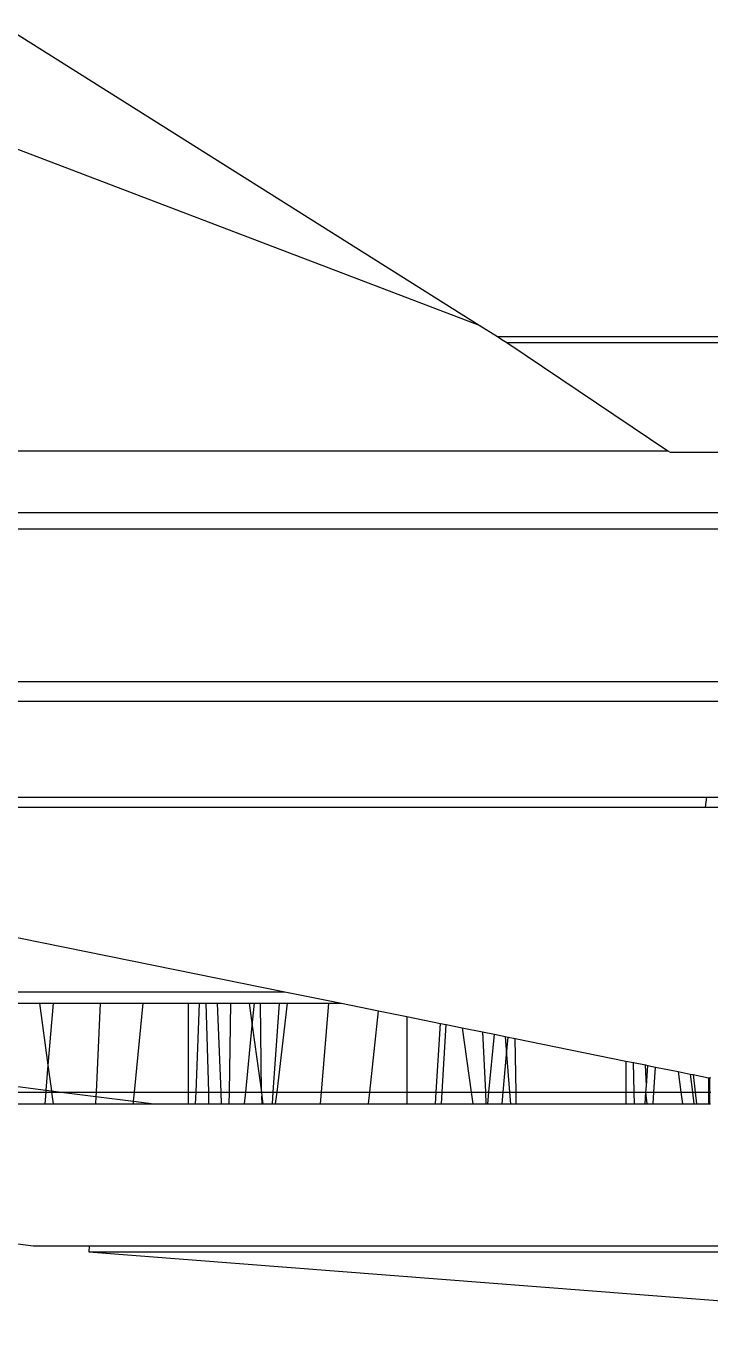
# Model space of a CAD drawing. Extents: x -24961 to 905641, y -154323 to 635957.
# Drawn here: x 395494.18 to 395514.19, y -131270.4 to -131232.47 of the extents above; entities that cross this region are included whole.
import ezdxf

# ---------------------------------------------------------------- set-up
doc = ezdxf.new("R2010")
doc.units = 0
doc.header["$LTSCALE"] = 1000
doc.header["$MEASUREMENT"] = 0

msp = doc.modelspace()

# ---------------------------------------------------------------- linework, layer by layer
for p, q in [((395493.531, -131232.467), (395507.437, -131241.222)), ((395493.088, -131235.754), (395507.437, -131241.222)), ((395507.437, -131241.222), (395507.968, -131241.55)), ((395507.968, -131241.55), (395583.706, -131241.55)), ((395507.968, -131241.55), (395508.103, -131241.641)), ((395508.103, -131241.641), (395508.24, -131241.727)), ((395508.24, -131241.727), (395583.977, -131241.727)), ((395508.24, -131241.727), (395512.953, -131244.889)), ((395493.339, -131244.889), (395512.953, -131244.889)), ((395512.953, -131244.889), (395513.022, -131244.936)), ((395513.022, -131244.936), (395514.826, -131244.936)), ((395493.113, -131246.7), (395515.418, -131246.7)), ((395493.054, -131247.177), (395515.343, -131247.177)), ((395492.496, -131251.636), (395514.636, -131251.636)), ((395492.424, -131252.218), (395514.544, -131252.218)), ((395475.191, -131255.318), (395501.748, -131260.71)), ((395491.939, -131255.024), (395514.099, -131255.024)), ((395493.034, -131255.318), (395514.052, -131255.318)), ((395514.052, -131255.318), (395514.099, -131255.024)), ((395514.052, -131255.318), (395514.929, -131255.318)), ((395514.099, -131255.024), (395514.956, -131255.024)), ((395450.216, -131260.71), (395501.748, -131260.71)), ((395501.748, -131260.71), (395503.406, -131261.047)), ((395492.515, -131261.047), (395494.572, -131261.047)), ((395494.572, -131261.047), (395494.822, -131262.862)), ((395494.572, -131261.047), (395494.971, -131261.047)), ((395494.971, -131261.047), (395494.822, -131262.862)), ((395494.971, -131261.047), (395496.352, -131261.047)), ((395496.352, -131261.047), (395496.233, -131263.644)), ((395496.352, -131261.047), (395497.61, -131261.047)), ((395497.354, -131263.644), (395497.61, -131261.047)), ((395497.61, -131261.047), (395498.92, -131261.047)), ((395498.92, -131261.047), (395498.92, -131263.644)), ((395498.92, -131261.047), (395499.259, -131261.047)), ((395499.153, -131263.644), (395499.259, -131261.047)), ((395499.259, -131261.047), (395499.443, -131261.047)), ((395499.443, -131261.047), (395499.514, -131263.644)), ((395499.443, -131261.047), (395499.77, -131261.047)), ((395499.77, -131261.047), (395499.877, -131263.644)), ((395499.77, -131261.047), (395500.176, -131261.047)), ((395500.13, -131263.644), (395500.176, -131261.047)), ((395500.176, -131261.047), (395500.707, -131261.047)), ((395500.707, -131261.047), (395500.797, -131261.7)), ((395500.707, -131261.047), (395500.861, -131261.047)), ((395500.797, -131261.7), (395500.861, -131261.047)), ((395500.861, -131261.047), (395501.038, -131261.047)), ((395501.064, -131263.644), (395501.038, -131261.047)), ((395501.038, -131261.047), (395501.599, -131261.047)), ((395501.411, -131263.644), (395501.599, -131261.047)), ((395501.815, -131261.047), (395501.513, -131263.644)), ((395501.599, -131261.047), (395501.815, -131261.047)), ((395501.815, -131261.047), (395503.025, -131261.047)), ((395503.025, -131261.047), (395502.811, -131263.644)), ((395503.025, -131261.047), (395503.406, -131261.047)), ((395503.406, -131261.047), (395504.495, -131261.268)), ((395504.236, -131263.644), (395504.495, -131261.268)), ((395504.495, -131261.268), (395505.324, -131261.436)), ((395500.606, -131263.644), (395500.797, -131261.7)), ((395500.797, -131261.7), (395501.064, -131263.644)), ((395505.324, -131261.436), (395505.324, -131263.644)), ((395505.324, -131261.436), (395506.308, -131261.636)), ((395506.177, -131263.644), (395506.308, -131261.636)), ((395506.308, -131261.636), (395506.473, -131261.669)), ((395506.354, -131263.644), (395506.473, -131261.669)), ((395506.473, -131261.669), (395506.941, -131261.764)), ((395506.941, -131261.764), (395507.2, -131263.644)), ((395506.941, -131261.764), (395507.533, -131261.885)), ((395507.533, -131261.885), (395507.616, -131263.644)), ((395507.533, -131261.885), (395507.886, -131261.956)), ((395507.719, -131263.644), (395507.886, -131261.956)), ((395507.886, -131261.956), (395508.195, -131262.019)), ((395508.195, -131262.019), (395508.235, -131262.542)), ((395508.195, -131262.019), (395508.279, -131262.036)), ((395508.235, -131262.542), (395508.279, -131262.036)), ((395508.279, -131262.036), (395508.492, -131262.079)), ((395508.516, -131263.644), (395508.492, -131262.079)), ((395508.492, -131262.079), (395511.729, -131262.737)), ((395508.14, -131263.644), (395508.235, -131262.542)), ((395508.235, -131262.542), (395508.321, -131263.644)), ((395494.822, -131262.862), (395494.762, -131263.587)), ((395494.822, -131262.862), (395494.924, -131263.608)), ((395511.729, -131262.737), (395511.729, -131263.644)), ((395511.729, -131262.737), (395511.948, -131262.781)), ((395511.972, -131263.644), (395511.948, -131262.781)), ((395511.948, -131262.781), (395512.302, -131262.853)), ((395512.327, -131263.465), (395512.302, -131262.853)), ((395512.302, -131262.853), (395512.371, -131262.867)), ((395512.327, -131263.465), (395512.371, -131262.867)), ((395512.371, -131262.867), (395512.591, -131262.912)), ((395512.543, -131263.644), (395512.591, -131262.912)), ((395512.591, -131262.912), (395513.252, -131263.046)), ((395513.252, -131263.046), (395513.335, -131263.644)), ((395513.252, -131263.046), (395513.61, -131263.119)), ((395513.61, -131263.119), (395513.671, -131263.644)), ((395513.61, -131263.119), (395513.691, -131263.135)), ((395513.691, -131263.135), (395513.754, -131263.644)), ((395513.691, -131263.135), (395514.141, -131263.226)), ((395514.141, -131263.226), (395514.21, -131263.217)), ((395514.141, -131263.226), (395514.141, -131263.644)), ((395514.173, -131263.233), (395514.173, -131263.988)), ((395492.515, -131263.302), (395494.762, -131263.587)), ((395492.515, -131263.644), (395494.758, -131263.644)), ((395494.758, -131263.644), (395494.729, -131263.988)), ((395494.762, -131263.587), (395494.758, -131263.644)), ((395494.758, -131263.644), (395494.929, -131263.644)), ((395494.762, -131263.587), (395494.924, -131263.608)), ((395494.924, -131263.608), (395494.929, -131263.644)), ((395494.924, -131263.608), (395495.212, -131263.644)), ((395494.929, -131263.644), (395494.977, -131263.988)), ((395494.929, -131263.644), (395495.212, -131263.644)), ((395495.212, -131263.644), (395496.227, -131263.773)), ((395495.212, -131263.644), (395496.233, -131263.644)), ((395496.233, -131263.644), (395496.227, -131263.773)), ((395496.233, -131263.644), (395497.354, -131263.644)), ((395497.328, -131263.913), (395497.354, -131263.644)), ((395497.354, -131263.644), (395498.92, -131263.644)), ((395498.92, -131263.644), (395498.92, -131263.988)), ((395498.92, -131263.644), (395499.153, -131263.644)), ((395499.139, -131263.988), (395499.153, -131263.644)), ((395499.153, -131263.644), (395499.514, -131263.644)), ((395499.514, -131263.644), (395499.523, -131263.988)), ((395499.514, -131263.644), (395499.877, -131263.644)), ((395499.877, -131263.644), (395499.891, -131263.988)), ((395499.877, -131263.644), (395500.13, -131263.644)), ((395500.124, -131263.988), (395500.13, -131263.644)), ((395500.13, -131263.644), (395500.606, -131263.644)), ((395500.572, -131263.988), (395500.606, -131263.644)), ((395500.606, -131263.644), (395501.064, -131263.644)), ((395501.064, -131263.644), (395501.081, -131263.762)), ((395501.064, -131263.644), (395501.411, -131263.644)), ((395501.386, -131263.988), (395501.411, -131263.644)), ((395501.411, -131263.644), (395501.513, -131263.644)), ((395501.513, -131263.644), (395501.473, -131263.988)), ((395501.513, -131263.644), (395502.811, -131263.644)), ((395502.811, -131263.644), (395502.782, -131263.988)), ((395502.811, -131263.644), (395504.236, -131263.644)), ((395504.199, -131263.988), (395504.236, -131263.644)), ((395504.236, -131263.644), (395505.324, -131263.644)), ((395505.324, -131263.644), (395505.324, -131263.988)), ((395505.324, -131263.644), (395506.177, -131263.644)), ((395506.155, -131263.988), (395506.177, -131263.644)), ((395506.177, -131263.644), (395506.354, -131263.644)), ((395506.334, -131263.988), (395506.354, -131263.644)), ((395506.354, -131263.644), (395507.2, -131263.644)), ((395507.2, -131263.644), (395507.247, -131263.988)), ((395507.2, -131263.644), (395507.616, -131263.644)), ((395507.616, -131263.644), (395507.633, -131263.988)), ((395507.616, -131263.644), (395507.719, -131263.644)), ((395507.685, -131263.988), (395507.719, -131263.644)), ((395507.719, -131263.644), (395508.14, -131263.644)), ((395508.11, -131263.988), (395508.14, -131263.644)), ((395508.14, -131263.644), (395508.321, -131263.644)), ((395508.321, -131263.644), (395508.347, -131263.988)), ((395508.321, -131263.644), (395508.516, -131263.644)), ((395508.522, -131263.988), (395508.516, -131263.644)), ((395508.516, -131263.644), (395511.729, -131263.644)), ((395511.729, -131263.644), (395511.729, -131263.988)), ((395511.729, -131263.644), (395511.972, -131263.644)), ((395511.981, -131263.988), (395511.972, -131263.644)), ((395511.972, -131263.644), (395512.314, -131263.644)), ((395512.289, -131263.988), (395512.314, -131263.644)), ((395512.314, -131263.644), (395512.327, -131263.465)), ((395512.349, -131263.988), (395512.314, -131263.644)), ((395512.314, -131263.644), (395512.543, -131263.644)), ((395512.521, -131263.988), (395512.543, -131263.644)), ((395512.543, -131263.644), (395513.335, -131263.644)), ((395513.335, -131263.644), (395513.382, -131263.988)), ((395513.335, -131263.644), (395513.671, -131263.644)), ((395513.671, -131263.644), (395513.711, -131263.988)), ((395513.671, -131263.644), (395513.754, -131263.644)), ((395513.754, -131263.644), (395513.796, -131263.988)), ((395513.754, -131263.644), (395514.141, -131263.644)), ((395514.141, -131263.644), (395514.141, -131263.988)), ((395514.141, -131263.644), (395514.173, -131263.988)), ((395514.141, -131263.644), (395514.207, -131263.644)), ((395492.515, -131263.988), (395494.729, -131263.988)), ((395494.729, -131263.988), (395494.977, -131263.988)), ((395494.977, -131263.988), (395496.217, -131263.988)), ((395496.227, -131263.773), (395496.217, -131263.988)), ((395496.217, -131263.988), (395497.32, -131263.988)), ((395496.227, -131263.773), (395497.328, -131263.913)), ((395497.32, -131263.988), (395497.328, -131263.913)), ((395497.32, -131263.988), (395497.919, -131263.988)), ((395497.328, -131263.913), (395497.919, -131263.988)), ((395497.919, -131263.988), (395498.92, -131263.988)), ((395498.92, -131263.988), (395499.139, -131263.988)), ((395499.139, -131263.988), (395499.523, -131263.988)), ((395499.523, -131263.988), (395499.891, -131263.988)), ((395499.891, -131263.988), (395500.124, -131263.988)), ((395500.124, -131263.988), (395500.572, -131263.988)), ((395500.572, -131263.988), (395501.084, -131263.988)), ((395501.081, -131263.762), (395501.112, -131263.988)), ((395501.084, -131263.988), (395501.081, -131263.762)), ((395501.084, -131263.988), (395501.112, -131263.988)), ((395501.112, -131263.988), (395501.386, -131263.988)), ((395501.386, -131263.988), (395501.473, -131263.988)), ((395501.473, -131263.988), (395502.782, -131263.988)), ((395502.782, -131263.988), (395504.199, -131263.988)), ((395504.199, -131263.988), (395505.324, -131263.988)), ((395505.324, -131263.988), (395506.155, -131263.988)), ((395506.155, -131263.988), (395506.334, -131263.988)), ((395506.334, -131263.988), (395507.247, -131263.988)), ((395507.247, -131263.988), (395507.633, -131263.988)), ((395507.633, -131263.988), (395507.685, -131263.988)), ((395507.685, -131263.988), (395508.11, -131263.988)), ((395508.11, -131263.988), (395508.347, -131263.988)), ((395508.347, -131263.988), (395508.522, -131263.988)), ((395508.522, -131263.988), (395511.729, -131263.988)), ((395511.729, -131263.988), (395511.981, -131263.988)), ((395511.981, -131263.988), (395512.289, -131263.988)), ((395512.289, -131263.988), (395512.349, -131263.988)), ((395512.349, -131263.988), (395512.521, -131263.988)), ((395512.521, -131263.988), (395513.382, -131263.988)), ((395513.382, -131263.988), (395513.711, -131263.988)), ((395513.711, -131263.988), (395513.796, -131263.988)), ((395513.796, -131263.988), (395514.141, -131263.988)), ((395514.141, -131263.988), (395514.205, -131263.988)), ((395478.994, -131266.016), (395494.389, -131268.146)), ((395494.389, -131268.146), (395496.027, -131268.146)), ((395496.027, -131268.146), (395496.019, -131268.321)), ((395496.027, -131268.146), (395532.919, -131268.146)), ((395496.019, -131268.321), (395533.558, -131268.321)), ((395496.019, -131268.321), (395522.882, -131270.4))]:
    msp.add_line(p, q)

doc.saveas('drawing.dxf')
